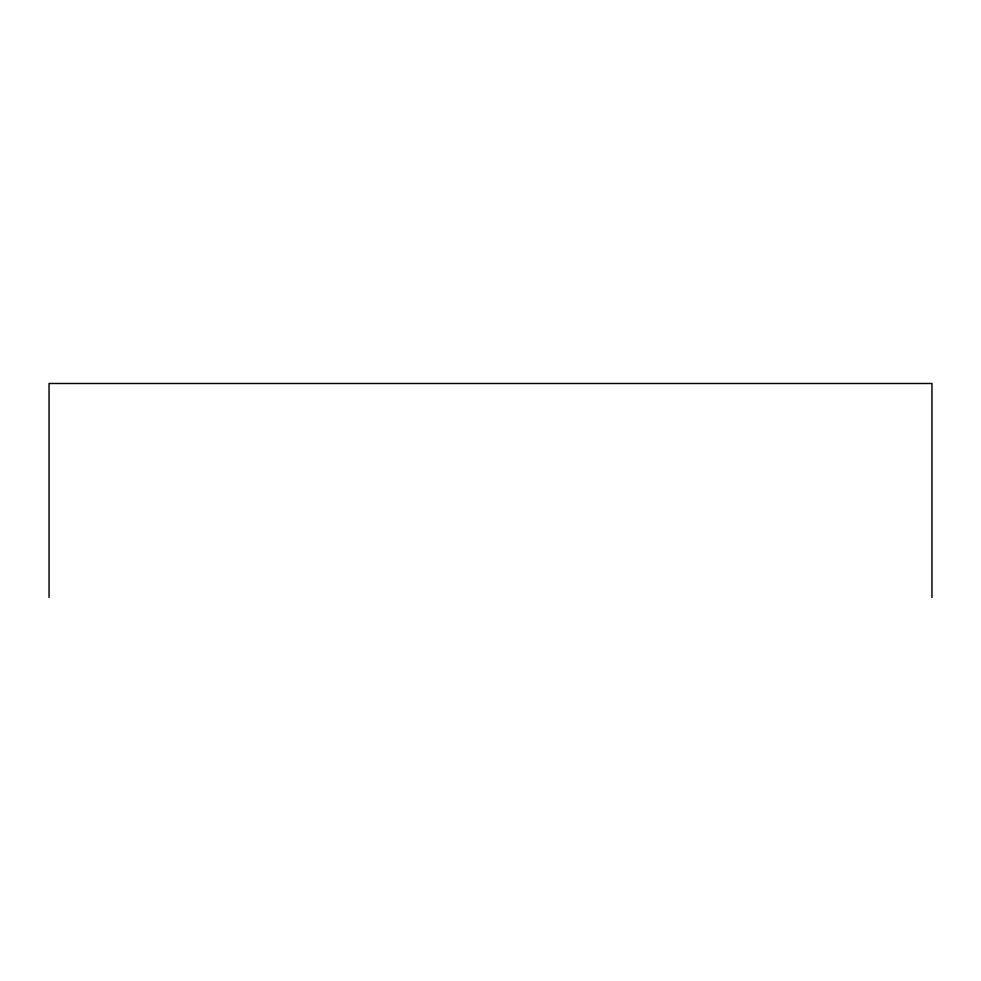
<?xml version="1.0" encoding="UTF-8"?>
<svg xmlns="http://www.w3.org/2000/svg" width="981" height="981" viewBox="0 0 981 981"><rect width="100%" height="100%" fill="white"/><g stroke="black" fill="none" stroke-linecap="round" stroke-linejoin="round"><path stroke-width="1.47" d="M931.95 597.515L931.95 383.485L49.05 383.485L49.05 597.515"/></g></svg>
